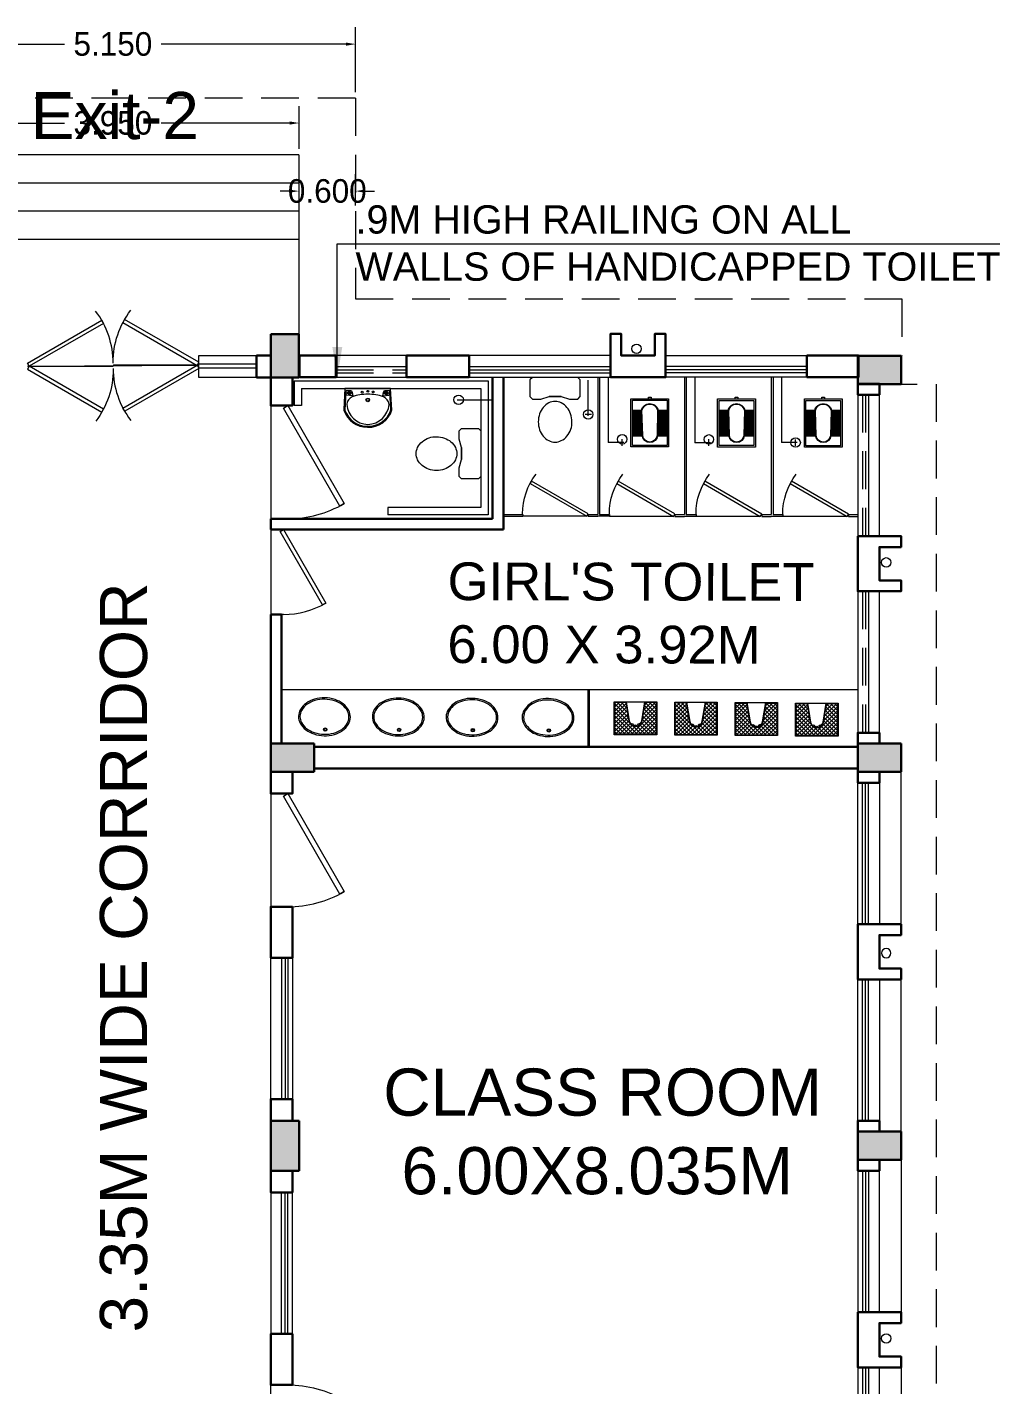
# Model space of a CAD drawing. Header units: millimetres. Extents: x 3614 to 12428, y -844 to 6844.
# Drawn here: x 5930.35 to 5940.67, y -308.8 to -294.41 of the extents above; entities that cross this region are included whole.
import ezdxf

# ---------------------------------------------------------------- set-up
doc = ezdxf.new("R2010")
doc.units = ezdxf.units.MM
doc.header["$LTSCALE"] = 40
doc.header["$MEASUREMENT"] = 0
doc.header["$PDMODE"] = 32
doc.header["$PDSIZE"] = 0.02
doc.linetypes.add('DASHED', pattern=[0.75, 0.5, -0.25])
doc.layers.get('0').update_dxf_attribs({"linetype": 'CONTINUOUS', "lineweight": 20})
doc.layers.get('Defpoints').update_dxf_attribs({"linetype": 'CONTINUOUS', "lineweight": 20})
for name, color, linetype, lineweight in [('CLL LEV.', 15, 'CONTINUOUS', 18), ('Column', 252, 'CONTINUOUS', 30), ('Column Hatch', 253, 'CONTINUOUS', 13), ('CUBICAL TOILET', 160, 'CONTINUOUS', 15), ('Dim', 220, 'CONTINUOUS', 15), ('Door', 54, 'CONTINUOUS', 18), ('Fixture', 44, 'CONTINUOUS', 15), ('Furniture', 13, 'CONTINUOUS', 15), ('Hidden', 30, 'DASHED', 18), ('Railing', 23, 'CONTINUOUS', 18), ('Stair', 1, 'CONTINUOUS', 15), ('TEXT', 7, 'CONTINUOUS', 20), ('Ventilator', 6, 'DASHED', 18), ('Wall', 7, 'CONTINUOUS', 30), ('Window', 150, 'CONTINUOUS', 15), ('Window-Wall', 7, 'CONTINUOUS', 18)]:
    doc.layers.add(name, color=color, linetype=linetype, lineweight=lineweight)
doc.styles.add('L120', font='simplex.shx', dxfattribs={"height": 1})
doc.styles.get("Standard").update_dxf_attribs({"font": 'txt.shx', "height": 0.03937})
doc.styles.add('Tabrej', font='GOTHIC.TTF')
doc.styles.add('Tabrej.', font='GOTHIC.TTF', dxfattribs={"height": 1})
doc.dimstyles.new('DIMEN', dxfattribs={"dimtxt": 0.2, "dimasz": 0.25, "dimexe": 0.18, "dimexo": 0.0625, "dimgap": 0.09, "dimtad": 0, "dimdec": 3, "dimzin": 0, "dimdsep": 46, "dimtxsty": 'Tabrej', "dimcen": 0, "dimclrd": 256, "dimclre": 256, "dimclrt": 7, "dimadec": 0, "dimazin": 0, "dimtfac": 1, "dimtdec": 3, "dimtofl": 0, "dimtmove": 0, "dimatfit": 1, "dimfxl": 0, "dimtolj": 1, "dimtzin": 0, "dimlwd": -1, "dimlwe": -1, "dimarcsym": 0})
doc.dimstyles.get("Standard").update_dxf_attribs({"dimtxt": 0.18, "dimasz": 0.18, "dimexe": 0.18, "dimexo": 0.0625, "dimgap": 0.09, "dimtad": 0, "dimtih": 1, "dimtoh": 1, "dimdec": 4, "dimzin": 0, "dimdsep": 46, "dimtxsty": 'Standard', "dimcen": 0.09, "dimadec": 0, "dimazin": 0, "dimtfac": 1, "dimtdec": 4, "dimtofl": 0, "dimtmove": 0, "dimatfit": 3, "dimfxl": 0, "dimtolj": 1, "dimtzin": 0, "dimarcsym": 0})

# ---------------------------------------------------------------- blocks, each defined once
blk = doc.blocks.new('*X5')
at = {"color": 0}
for p, q in [((705, 323), (943, 561)), ((705, 365), (900, 561)), ((705, 408), (858, 561)), ((705, 450), (815, 561)), ((705, 493), (773, 561)), ((705, 535), (730, 561)), ((848, 383), (705, 526)), ((842, 346), (705, 483)), ((835, 310), (705, 441)), ((705, 280), (858, 434)), ((854, 419), (712, 561)), ((866, 449), (755, 561)), ((888, 469), (797, 561)), ((921, 479), (839, 561)), ((1145, 298), (882, 561)), ((899, 474), (985, 561)), ((1145, 340), (924, 561)), ((944, 477), (1027, 561)), ((1145, 383), (967, 561)), ((971, 462), (1070, 561)), ((990, 438), (1112, 561)), ((998, 404), (1145, 551)), ((1004, 368), (1145, 508)), ((1145, 425), (1009, 561)), ((1011, 332), (1145, 466)), ((1145, 467), (1051, 561)), ((1145, 510), (1094, 561)), ((1145, 552), (1136, 561)), ((829, 274), (705, 398)), ((705, 238), (847, 381)), ((823, 237), (705, 356)), ((798, 221), (705, 314)), ((730, 221), (839, 330)), ((1145, 255), (999, 401)), ((1137, 221), (1007, 350)), ((1095, 221), (1016, 299)), ((1017, 295), (1145, 423)), ((1023, 259), (1145, 381)), ((1029, 223), (1145, 339)), ((1069, 221), (1145, 296)), ((755, 221), (705, 271)), ((713, 221), (705, 229)), ((772, 221), (830, 279)), ((815, 221), (822, 228)), ((1052, 221), (1024, 248)), ((1112, 221), (1145, 254))]:
    blk.add_line(p, q, dxfattribs=at)
blk = doc.blocks.new('RSA CL7')
blk.add_lwpolyline([(8.86, 0), (-8.86, 0), (-8.86, -13.78), (-3.94, -13.78), (3.94, -13.78), (8.86, -13.78)], close=True)
blk.add_lwpolyline([(-4.1, -13.58), (-2.78, -5.72, -0.835943), (2.8, -5.76), (4.1, -13.58), (8.66, -13.58), (8.66, -0.2), (-8.66, -0.2), (-8.66, -13.58)], format="xyb", close=True)
blk.add_lwpolyline([(-3.94, -13.78), (-2.59, -5.75, -0.835548), (2.61, -5.79), (3.94, -13.78)], format="xyb")
for centre, start, end in [((-1.41, -4.14), 207.2135, 40.9564), ((-0.03, -3.6), 185.8999, 355.8249), ((1.47, -4.14), 140.9962, 329.3468)]:
    blk.add_arc(centre, 0.493, start, end)
at = {"xscale": 0.0393714285714286, "yscale": 0.0393714285714286, "zscale": 0.0393714285714286}
blk.add_blockref('*X5', (-36.41, -22.27), dxfattribs=at)
blk = doc.blocks.new('COLUMN 546')
at = {"layer": 'Column Hatch'}
h = blk.add_hatch(color=0, dxfattribs=at)
h.dxf.hatch_style = 1
h.paths.add_polyline_path([(0, 0), (0.3, 0), (0.3, 0.46), (0, 0.46)])
at = {"layer": 'Column'}
for p, q in [((0.3, 0.46), (0, 0.46)), ((0, 0.46), (0, 0)), ((0.3, 0), (0.3, 0.46)), ((0, 0), (0.3, 0))]:
    blk.add_line(p, q, dxfattribs=at)
blk = doc.blocks.new('RSA BASIN 2')
for points in [[(10.67, -8.12, 0.12976), (9.97, -5.22, 0.106426), (7.61, -2.47, 0.084431), (4.27, -0.72, 0.073534), (0, 0, 0.073534), (-4.29, -0.55, 0.084431), (-7.7, -2.16, 0.106426), (-10.17, -4.82, 0.12976), (-10.98, -7.69, 0.12976), (-10.28, -10.59, 0.106426), (-7.92, -13.34, 0.084431), (-4.58, -15.09, 0.073534), (-0.31, -15.81, 0.073534), (3.98, -15.26, 0.084431), (7.39, -13.64, 0.106426), (9.85, -10.99, 0.12976)], [(10.08, -7.9, 0.119977), (9.45, -5.5, 0.106426), (7.25, -2.94, 0.084431), (4.08, -1.28, 0.073534), (-0.01, -0.59, 0.073534), (-4.13, -1.12, 0.084431), (-7.36, -2.65, 0.106426), (-9.66, -5.12, 0.12976), (-10.39, -7.7, 0.009633), (-10.39, -7.9, 0.119977), (-9.76, -10.31, 0.106426), (-7.57, -12.87, 0.084431), (-4.4, -14.53, 0.073534), (-0.3, -15.22, 0.073534), (3.82, -14.69, 0.084431), (7.05, -13.16, 0.106426), (9.35, -10.69, 0.12976), (10.08, -8.11, 0.009633)]]:
    blk.add_lwpolyline(points, format="xyb", close=True)
for radius in [0.7, 0.479]:
    blk.add_circle((-0.47, -2.53), radius)
blk = doc.blocks.new('Door - Left Hung 36 in.')
at = {"layer": 'Door'}
blk.add_line((0.75, -1.3), (35.93, -1.3), dxfattribs=at)
blk.add_lwpolyline([(0.75, -1.3), (0, 0), (31.18, 18), (31.93, 16.7)], close=True, dxfattribs=at)
blk.add_arc((0, 0), 36, 0, 37.3101, dxfattribs=at)
blk = doc.blocks.new('SHAFT2')
at = {"layer": 'Fixture'}
blk.add_circle((0.302, 0.307), 0.05, dxfattribs=at)
at = {"layer": 'Wall'}
blk.add_lwpolyline([(0, 0.585), (0.46, 0.585), (0.46, 0.47), (0.23, 0.47), (0.23, 0.115), (0.46, 0.115), (0.46, 0), (0, 0), (0, 0.585)], dxfattribs=at)
blk = doc.blocks.new('WINDOW 1')
at = {"layer": 'CLL LEV.'}
for p, q in [((-0.115, -0.23), (-0.115, -0.46)), ((1.615, -0.23), (1.615, -0.46)), ((-0.115, -0.46), (1.615, -0.46))]:
    blk.add_line(p, q, dxfattribs=at)
at = {"layer": 'Window'}
for p, q in [((0, -0.051), (1.5, -0.051)), ((0, -0.081), (1.5, -0.081))]:
    blk.add_line(p, q, dxfattribs=at)
at = {"layer": 'Window-Wall'}
for p, q in [((0, 0), (1.5, 0)), ((0, -0.23), (0, 0)), ((1.5, 0), (1.5, -0.23)), ((0, -0.115), (1.5, -0.115)), ((1.5, -0.23), (0, -0.23))]:
    blk.add_line(p, q, dxfattribs=at)
blk = doc.blocks.new('VENT 2')
at = {"layer": 'Ventilator', "linetype": 'Continuous', "ltscale": 0.02}
for p, q in [((0, 0.182), (1.5, 0.182)), ((0, 0.152), (1.5, 0.152))]:
    blk.add_line(p, q, dxfattribs=at)
at = {"layer": 'Window-Wall'}
for p, q in [((0, 0.23), (1.5, 0.23)), ((0, 0), (0, 0.23)), ((1.5, 0.23), (1.5, 0)), ((0, 0.115), (1.5, 0.115)), ((1.5, 0), (0, 0))]:
    blk.add_line(p, q, dxfattribs=at)
blk = doc.blocks.new('*U18')
for p, q in [((0, 0), (0, -6)), ((40, 0), (40, -6))]:
    blk.add_line(p, q)
blk.add_lwpolyline([(0, 0), (34.64, 20), (35.52, 18.48), (0.87, -1.52)], close=True)
blk.add_arc((0, 0), 40, 0, 30)
blk = doc.blocks.new('DOOR1')
at = {"layer": 'Door'}
blk.add_line((0, 0), (1.2, 0), dxfattribs=at)
at = {"layer": 'Door', "xscale": 0.0300000000000013, "yscale": 0.0300000000000013, "zscale": 0.0300000000000013}
blk.add_blockref('*U18', (0, 0.18), dxfattribs=at)
blk = doc.blocks.new('RSA CL6')
for p, q in [((5.51, 3.48), (5.51, 7.28)), ((5.91, 3.47), (5.91, 7.28)), ((6.3, 3.46), (6.3, 7.28)), ((6.69, 3.45), (6.69, 7.28)), ((7.09, 3.44), (7.09, 7.28)), ((7.48, 3.43), (7.48, 7.28)), ((7.87, 3.42), (7.87, 7.28)), ((8.27, 3.41), (8.27, 7.28)), ((8.66, 3.4), (8.66, 7.28)), ((9.06, 3.39), (9.06, 7.28)), ((9.45, 3.38), (9.45, 7.28)), ((9.84, 3.37), (9.84, 7.28)), ((10.24, 3.36), (10.24, 7.28)), ((10.63, 3.35), (10.63, 7.28)), ((11.02, 3.34), (11.02, 7.28)), ((11.42, 3.33), (11.42, 7.28)), ((11.81, 3.32), (11.81, 7.28)), ((12.2, 3.31), (12.2, 7.28)), ((12.6, 3.31), (12.6, 7.28)), ((12.99, 3.3), (12.99, 7.28)), ((13.39, 3.29), (13.39, 7.28)), ((13.78, 3.28), (13.78, 7.28)), ((14.17, 3.27), (14.17, 7.28)), ((14.57, 3.26), (14.57, 7.28)), ((14.96, 3.25), (14.96, 7.28)), ((15.35, 3.24), (15.35, 7.28)), ((15.75, 3.23), (15.75, 7.28)), ((16.14, 3.22), (16.14, 7.28)), ((16.14, 7.28), (16.14, 3.22)), ((5.51, -7.28), (5.51, -3.47)), ((5.91, -7.28), (5.91, -3.45)), ((6.3, -7.28), (6.3, -3.44)), ((6.69, -7.28), (6.69, -3.43)), ((7.09, -7.28), (7.09, -3.42)), ((7.48, -7.28), (7.48, -3.41)), ((7.87, -7.28), (7.87, -3.4)), ((8.27, -7.28), (8.27, -3.39)), ((8.66, -7.28), (8.66, -3.38)), ((9.06, -7.28), (9.06, -3.37)), ((9.45, -7.28), (9.45, -3.36)), ((9.84, -7.28), (9.84, -3.34)), ((10.24, -7.28), (10.24, -3.33)), ((10.63, -7.28), (10.63, -3.32)), ((11.02, -7.28), (11.02, -3.31)), ((11.42, -7.28), (11.42, -3.3)), ((11.81, -7.28), (11.81, -3.29)), ((12.2, -7.28), (12.2, -3.28)), ((12.6, -7.28), (12.6, -3.27)), ((12.99, -7.28), (12.99, -3.26)), ((13.39, -7.28), (13.39, -3.24)), ((13.78, -7.28), (13.78, -3.23)), ((14.17, -7.28), (14.17, -3.22)), ((14.57, -7.28), (14.57, -3.21)), ((14.96, -7.28), (14.96, -3.2)), ((15.35, -7.28), (15.35, -3.19)), ((15.75, -7.28), (15.75, -3.18)), ((16.14, -3.17), (16.14, -7.28)), ((16.14, -7.28), (16.14, -3.17))]:
    blk.add_line(p, q)
for points in [[(0.79, 7.87), (20.87, 7.87), (20.87, -7.87), (0.79, -7.87)], [(1.38, 7.28), (20.28, 7.28), (20.28, -7.28), (1.38, -7.28)]]:
    blk.add_lwpolyline(points, close=True)
blk.add_lwpolyline([(0.79, -0.59), (0, -0.59), (0, 0.59), (0.79, 0.59)])
for points in [[(5.51, 3.48), (16.14, 3.22, -0.899983), (16.14, -3.17), (5.54, -3.47, -0.799392)], [(5.53, 3.28), (16.13, 3.02, -0.897689), (16.12, -2.97), (5.56, -3.27, -0.793494), (5.53, 3.28)]]:
    blk.add_lwpolyline(points, format="xyb", close=True)
blk = doc.blocks.new('ENGLISH SHEET')
at = {"layer": 'Fixture'}
for p, q in [((4663.798, 251.204), (4663.773, 251.179)), ((4663.773, 251.179), (4663.773, 250.696)), ((4663.976, 251.204), (4663.798, 251.204)), ((4664.002, 251.179), (4663.976, 251.204)), ((4664.002, 251.09), (4664.002, 251.179)), ((4663.976, 251.001), (4664.002, 251.09)), ((4663.976, 250.874), (4663.976, 251.001)), ((4663.976, 251.001), (4663.976, 250.874)), ((4664.002, 250.785), (4663.976, 250.874)), ((4663.773, 250.696), (4663.798, 250.67)), ((4663.798, 250.67), (4663.976, 250.67)), ((4663.976, 250.67), (4664.002, 250.696)), ((4664.002, 250.696), (4664.002, 250.785))]:
    blk.add_line(p, q, dxfattribs=at)
blk.add_lwpolyline([(4664.459, 250.937, 0.117036), (4664.443, 251.003, 0.104338), (4664.396, 251.063, 0.09029), (4664.321, 251.105, 0.09898), (4664.243, 251.115, 0.08237), (4664.159, 251.101, 0.09029), (4664.09, 251.063, 0.104338), (4664.043, 251.003, 0.117036), (4664.027, 250.937, 0.117036), (4664.043, 250.871, 0.104338), (4664.09, 250.811, 0.09029), (4664.159, 250.773, 0.08237), (4664.243, 250.759, 0.08237), (4664.327, 250.773, 0.09029), (4664.396, 250.811, 0.104338), (4664.443, 250.871, 0.117036)], format="xyb", close=True, dxfattribs=at)
blk = doc.blocks.new('RSA BASIN 9')
for points in [[(-0.1, -16.2, 0.340881), (10.04, -9, 0.074195), (10.06, -8.89), (9.53, 0), (-9.54, 0), (-10.02, -8.77, 0.082611), (-9.96, -9.15, 0.330812), (-0.1, -16.2)], [(0, -15.03, 0.391482), (8.86, -6.67, 0.252869), (6.53, -3.51, 0.087242), (0.02, -2.46, 0.079484), (-6.53, -3.51, 0.2542), (-8.82, -6.67, 0.39026), (0, -15.03)], [(-8.57, -1.96, -0.907437), (-8.45, -1.81), (-7.52, -2.57, -0.907437), (-7.64, -2.72)], [(-8.2, -1.64, -0.907437), (-8.07, -1.49), (-7.14, -2.25, -0.907437), (-7.27, -2.4)], [(-7.82, -1.32, -0.907437), (-7.7, -1.17), (-6.77, -1.93, -0.907437), (-6.89, -2.08)], [(7.82, -1.32, 0.907437), (7.7, -1.17), (6.77, -1.93, 0.907437), (6.89, -2.08)], [(8.2, -1.64, 0.907437), (8.07, -1.49), (7.14, -2.25, 0.907437), (7.27, -2.4)], [(8.57, -1.96, 0.907437), (8.45, -1.81), (7.52, -2.57, 0.907437), (7.64, -2.72)]]:
    blk.add_lwpolyline(points, format="xyb", close=True)
for points in [[(-5.93, -3.31), (-6.16, -2.95, -0.183787), (-6.22, -2.68, 0.126662), (-6.25, -2.43), (-6.59, -1.44, 0.35453), (-7.05, -0.98), (-8.75, -0.98, 0.414214), (-9.14, -1.37), (-9.56, -9.09, 0.329849), (-0.07, -15.81, 0.338736), (9.65, -8.94, 0.075632), (9.66, -8.82), (9.14, -1.37, 0.414214), (8.75, -0.98), (7.05, -0.98, 0.35453), (6.59, -1.44), (6.25, -2.43, 0.126662), (6.22, -2.68, -0.183787), (6.16, -2.95), (5.93, -3.31)], [(-6.18, -3.39), (-6.24, -3.29, 0.220542), (-6.52, -3.11), (-8.75, -2.78, -0.361119), (-9.19, -2.35)], [(6.18, -3.39), (6.24, -3.29, -0.220542), (6.52, -3.11), (8.75, -2.78, 0.358803), (9.21, -2.33, 0.358803)]]:
    blk.add_lwpolyline(points, format="xyb")
for centre, radius in [((-2.35, -1.56), 0.399), ((0, -4.82), 0.771), ((0, -4.82), 0.602), ((0, -1.23), 0.399), ((2.28, -1.51), 0.399)]:
    blk.add_circle(centre, radius)
blk = doc.blocks.new('COLM 530')
at = {"layer": 'Column Hatch'}
h = blk.add_hatch(color=0, dxfattribs=at)
h.dxf.hatch_style = 1
h.paths.add_polyline_path([(5443.518, -633.795), (5443.218, -633.795), (5443.218, -634.325), (5443.518, -634.325)])
at = {"layer": 'Column'}
for p, q in [((5443.518, -633.795), (5443.218, -633.795)), ((5443.218, -633.795), (5443.218, -634.325)), ((5443.518, -634.325), (5443.518, -633.795)), ((5443.218, -634.325), (5443.518, -634.325))]:
    blk.add_line(p, q, dxfattribs=at)
blk = doc.blocks.new('*D592')
at = {"layer": 'Defpoints', "color": 0, "ltscale": 0.05, "transparency": 16777216}
for p in [(5933.835, -294.586), (5928.685, -295.159), (5933.835, -295.159)]:
    blk.add_point(p, dxfattribs=at)
at = {"layer": 'Dim', "ltscale": 0.05, "transparency": 16777216}
for p, q in [((5928.685, -295.097), (5928.685, -294.406)), ((5933.835, -295.096), (5933.835, -294.406)), ((5928.785, -294.586), (5930.748, -294.586)), ((5933.735, -294.586), (5931.771, -294.586))]:
    blk.add_line(p, q, dxfattribs=at)
for points in [[(5928.785, -294.57), (5928.785, -294.603), (5928.685, -294.586)], [(5933.735, -294.57), (5933.735, -294.603), (5933.835, -294.586)]]:
    blk.add_solid(points, dxfattribs=at)
at = {"layer": 'Dim', "color": 7, "ltscale": 0.05, "transparency": 16777216, "insert": (5931.26, -294.586), "char_height": 0.25, "attachment_point": 5, "style": 'Tabrej'}
blk.add_mtext('\\A1;5.150', dxfattribs=at)
blk = doc.blocks.new('*D593')
at = {"layer": 'Defpoints', "color": 0, "ltscale": 0.05, "transparency": 16777216}
for p in [(5933.235, -295.423), (5929.285, -295.759), (5933.235, -295.759)]:
    blk.add_point(p, dxfattribs=at)
at = {"layer": 'Dim', "ltscale": 0.05, "transparency": 16777216}
for p, q in [((5929.285, -295.697), (5929.285, -295.243)), ((5933.235, -295.696), (5933.235, -295.243)), ((5929.385, -295.423), (5930.748, -295.423)), ((5933.135, -295.423), (5931.772, -295.423))]:
    blk.add_line(p, q, dxfattribs=at)
for points in [[(5929.385, -295.406), (5929.385, -295.44), (5929.285, -295.423)], [(5933.135, -295.406), (5933.135, -295.44), (5933.235, -295.423)]]:
    blk.add_solid(points, dxfattribs=at)
at = {"layer": 'Dim', "color": 7, "ltscale": 0.05, "transparency": 16777216, "insert": (5931.26, -295.423), "char_height": 0.25, "attachment_point": 5, "style": 'Tabrej'}
blk.add_mtext('\\A1;3.950', dxfattribs=at)
blk = doc.blocks.new('*D595')
at = {"layer": 'Defpoints', "color": 0, "ltscale": 0.05, "transparency": 16777216}
for p in [(5933.835, -296.145), (5933.235, -296.359), (5933.835, -296.359)]:
    blk.add_point(p, dxfattribs=at)
at = {"layer": 'Dim', "ltscale": 0.05, "transparency": 16777216}
for p, q in [((5933.235, -296.297), (5933.235, -295.965)), ((5933.835, -296.297), (5933.835, -295.965)), ((5933.135, -296.145), (5933.035, -296.145)), ((5933.935, -296.145), (5934.035, -296.145))]:
    blk.add_line(p, q, dxfattribs=at)
for points in [[(5933.135, -296.129), (5933.135, -296.162), (5933.235, -296.145)], [(5933.935, -296.129), (5933.935, -296.162), (5933.835, -296.145)]]:
    blk.add_solid(points, dxfattribs=at)
at = {"layer": 'Dim', "color": 7, "ltscale": 0.05, "transparency": 16777216, "insert": (5933.535, -296.145), "char_height": 0.25, "attachment_point": 5, "style": 'Tabrej'}
blk.add_mtext('\\A1;0.600', dxfattribs=at)
blk = doc.blocks.new('NEW BILDING')
at = {"layer": 'CLL LEV.'}
for p, q in [((5453.3278, -271.6911), (5453.5578, -271.6911)), ((5453.3278, -272.0461), (5453.5578, -272.0461))]:
    blk.add_line(p, q, dxfattribs=at)
at = {"layer": 'CUBICAL TOILET', "ltscale": 0.01}
for p, q in [((5450.3378, -269.8903), (5450.3378, -271.3455)), ((5450.3578, -269.8903), (5450.3578, -271.3455)), ((5451.2578, -269.8907), (5451.2578, -271.346)), ((5451.2778, -269.8907), (5451.2778, -271.346)), ((5452.1778, -269.8911), (5452.1778, -271.3464)), ((5452.1978, -269.8911), (5452.1978, -271.3464)), ((5449.3376, -271.3455), (5449.5424, -271.3455)), ((5449.3376, -271.3655), (5449.5424, -271.3655)), ((5449.5424, -271.3455), (5449.5424, -271.3655)), ((5450.2378, -271.3455), (5450.3378, -271.3455)), ((5450.2378, -271.3455), (5450.2378, -271.3655)), ((5450.2378, -271.3655), (5450.3378, -271.3655)), ((5450.4614, -271.3655), (5450.3378, -271.3655)), ((5450.3578, -271.3455), (5450.4614, -271.3455)), ((5450.4614, -271.3455), (5450.4614, -271.3655)), ((5451.1578, -271.346), (5451.2578, -271.346)), ((5451.1578, -271.346), (5451.1578, -271.366)), ((5451.1578, -271.366), (5451.2578, -271.366)), ((5451.3814, -271.366), (5451.2578, -271.366)), ((5451.2778, -271.346), (5451.3814, -271.346)), ((5451.3814, -271.346), (5451.3814, -271.366)), ((5452.0778, -271.3464), (5452.1778, -271.3464)), ((5452.0778, -271.3464), (5452.0778, -271.3664)), ((5452.0778, -271.3664), (5452.1778, -271.3664)), ((5452.3014, -271.3664), (5452.1778, -271.3664)), ((5452.1978, -271.3464), (5452.3014, -271.3464)), ((5452.3014, -271.3464), (5452.3014, -271.3664)), ((5452.9978, -271.3464), (5453.0978, -271.3464)), ((5452.9978, -271.3464), (5452.9978, -271.3664)), ((5452.9978, -271.3664), (5453.0978, -271.3664))]:
    blk.add_line(p, q, dxfattribs=at)
at = {"layer": 'CUBICAL TOILET', "ltscale": 0.05}
blk.add_lwpolyline([(5450.2353, -273.2016), (5450.2457, -273.2016), (5450.2457, -273.8111), (5450.2353, -273.8111)], close=True, dxfattribs=at)
at = {"layer": 'Door'}
blk.add_line((5446.106, -269.7648), (5444.2865, -269.7753), dxfattribs=at)
at = {"layer": 'Fixture', "ltscale": 0.05}
blk.add_line((5446.9829, -273.2033), (5453.0978, -273.2033), dxfattribs=at)
at = {"layer": 'Furniture', "ltscale": 0.05}
for p, q in [((5450.237, -270.3013), (5450.2371, -269.9228)), ((5450.4478, -269.8916), (5450.4479, -270.5843)), ((5451.3678, -269.892), (5451.3679, -270.5847)), ((5452.2878, -269.8911), (5452.2879, -270.5839)), ((5448.8464, -270.1299), (5449.2249, -270.1298)), ((5450.2712, -270.2854), (5450.2029, -270.2854)), ((5450.6137, -270.5843), (5450.4479, -270.5843)), ((5450.5979, -270.6172), (5450.5979, -270.5488)), ((5451.5337, -270.5847), (5451.3679, -270.5847)), ((5451.5179, -270.6176), (5451.5179, -270.5493)), ((5452.4537, -270.5839), (5452.2879, -270.5839)), ((5452.4379, -270.618), (5452.4379, -270.5497))]:
    blk.add_line(p, q, dxfattribs=at)
for centre in [(5448.8622, -270.1299), (5450.237, -270.2854), (5450.5979, -270.5493), (5451.5179, -270.5497), (5452.4379, -270.5839)]:
    blk.add_circle(centre, 0.05, dxfattribs=at)
at = {"layer": 'Hidden', "ltscale": 0.02}
for p, q in [((5447.7678, -266.9311), (5442.6178, -266.9311)), ((5447.7678, -266.9311), (5447.7678, -269.0611)), ((5447.7678, -269.0611), (5453.5647, -269.0611)), ((5453.5647, -269.0611), (5453.5647, -269.6632)), ((5453.3278, -269.9632), (5453.9278, -269.9632)), ((5453.9278, -269.9632), (5453.9278, -282.3061))]:
    blk.add_line(p, q, dxfattribs=at)
at = {"layer": 'Railing', "ltscale": 0.05}
for p, q in [((5447.1156, -269.9285), (5449.177, -269.9288)), ((5447.1156, -269.9285), (5447.1156, -270.1906)), ((5449.177, -269.9288), (5449.177, -271.3515)), ((5447.1956, -270.0085), (5449.097, -270.0088)), ((5447.1956, -270.0085), (5447.1956, -270.1906)), ((5449.097, -270.0088), (5449.097, -271.2715)), ((5447.1956, -270.1906), (5447.1156, -270.1906)), ((5449.097, -271.2715), (5448.1099, -271.2715)), ((5448.1099, -271.2715), (5448.1099, -271.3515)), ((5449.177, -271.3515), (5448.1099, -271.3515))]:
    blk.add_line(p, q, dxfattribs=at)
at = {"layer": 'Stair', "ltscale": 0.05}
for p, q in [((5447.1678, -267.5311), (5443.2178, -267.5311)), ((5447.1678, -267.5311), (5447.1678, -269.5011)), ((5447.1678, -267.8311), (5443.2178, -267.8311)), ((5447.1678, -268.1311), (5443.2178, -268.1311)), ((5447.1678, -268.4311), (5443.2178, -268.4311))]:
    blk.add_line(p, q, dxfattribs=at)
at = {"layer": 'Ventilator', "ltscale": 0.02}
for p, q in [((5447.5597, -269.8132), (5448.3097, -269.8132)), ((5447.5597, -269.8432), (5448.3097, -269.8432)), ((5453.1488, -270.0761), (5453.1488, -271.5761)), ((5453.1788, -270.0761), (5453.1788, -271.5761)), ((5453.1488, -272.1611), (5453.1488, -273.6611)), ((5453.1788, -272.1611), (5453.1788, -273.6611))]:
    blk.add_line(p, q, dxfattribs=at)
at = {"layer": 'Wall', "ltscale": 0.05}
for p, q in [((5449.2226, -271.3915), (5449.2228, -269.8927)), ((5449.3375, -271.5065), (5449.3378, -269.8928)), ((5446.8678, -271.3911), (5449.2226, -271.3915)), ((5446.8678, -271.3911), (5446.8678, -271.5061)), ((5446.8678, -271.5061), (5449.3375, -271.5065)), ((5446.8678, -273.7761), (5446.868, -272.4061)), ((5446.868, -272.4061), (5446.983, -272.4061)), ((5446.9828, -273.7766), (5446.983, -272.4061))]:
    blk.add_line(p, q, dxfattribs=at)
at = {"layer": 'Wall'}
for p, q in [((5453.0978, -273.8111), (5447.3278, -273.8111)), ((5453.0978, -274.0411), (5447.3278, -274.0411))]:
    blk.add_line(p, q, dxfattribs=at)
at = {"layer": 'Wall', "ltscale": 0.05}
blk.add_lwpolyline([(5446.7178, -269.8932), (5446.8678, -269.8932), (5446.8678, -269.6611), (5446.7178, -269.6611), (5446.7178, -269.8932)], dxfattribs=at)
for points in [[(5447.5597, -269.6611), (5447.1747, -269.6611), (5447.1747, -269.8911), (5447.5597, -269.8911)], [(5448.3097, -269.8911), (5448.9722, -269.8911), (5448.9722, -269.6615), (5448.3097, -269.6615)], [(5452.5572, -269.8915), (5453.1047, -269.8915), (5453.1047, -269.6611), (5452.5572, -269.6611)]]:
    blk.add_lwpolyline(points, close=True, dxfattribs=at)
at = {"layer": 'Wall'}
for points in [[(5447.0978, -269.8932), (5446.8678, -269.8932), (5446.8678, -270.1911), (5447.0978, -270.1911), (5447.0978, -269.8932)], [(5453.3278, -269.9611), (5453.3278, -270.0761), (5453.0978, -270.0761), (5453.0978, -269.9611), (5453.3278, -269.9611)], [(5453.3278, -270.0761), (5453.3278, -269.9611), (5453.0978, -269.9611), (5453.0978, -270.0761), (5453.3278, -270.0761)], [(5453.3278, -273.7761), (5453.3278, -273.6611), (5453.0978, -273.6611), (5453.0978, -273.7761), (5453.3278, -273.7761)], [(5447.0978, -274.0761), (5446.8678, -274.0761), (5446.8678, -274.3061), (5447.0978, -274.3061), (5447.0978, -274.0761)], [(5453.3278, -274.0761), (5453.3278, -274.1911), (5453.0978, -274.1911), (5453.0978, -274.0761), (5453.3278, -274.0761)], [(5447.0978, -275.5061), (5446.8678, -275.5061), (5446.8678, -276.0461), (5447.0978, -276.0461), (5447.0978, -275.5061)], [(5447.0978, -277.5461), (5446.8678, -277.5461), (5446.8678, -277.7761), (5447.0978, -277.7761), (5447.0978, -277.5461)], [(5453.3278, -277.8911), (5453.3278, -277.7761), (5453.0978, -277.7761), (5453.0978, -277.8911), (5453.3278, -277.8911)], [(5453.3278, -277.7761), (5453.3278, -277.8911), (5453.0978, -277.8911), (5453.0978, -277.7761), (5453.3278, -277.7761)], [(5447.0978, -278.5361), (5446.8678, -278.5361), (5446.8678, -278.3061), (5447.0978, -278.3061), (5447.0978, -278.5361)], [(5453.3278, -278.1911), (5453.3278, -278.3061), (5453.0978, -278.3061), (5453.0978, -278.1911), (5453.3278, -278.1911)], [(5453.3278, -278.3061), (5453.3278, -278.1911), (5453.0978, -278.1911), (5453.0978, -278.3061), (5453.3278, -278.3061)], [(5447.0978, -280.5761), (5446.8678, -280.5761), (5446.8678, -280.0361), (5447.0978, -280.0361), (5447.0978, -280.5761)]]:
    blk.add_lwpolyline(points, dxfattribs=at)
at = {"layer": 'Window', "ltscale": 0.05}
for p, q in [((5446.1058, -269.75), (5446.7178, -269.75)), ((5446.1058, -269.7918), (5446.7178, -269.7918))]:
    blk.add_line(p, q, dxfattribs=at)
at = {"layer": 'Window-Wall'}
for p, q in [((5448.3097, -269.6611), (5447.5597, -269.6611)), ((5447.5597, -269.7761), (5448.3097, -269.7761)), ((5447.5597, -269.8911), (5448.3097, -269.8911)), ((5453.0978, -270.0761), (5453.0978, -271.5761)), ((5453.3278, -270.0761), (5453.0978, -270.0761)), ((5453.2128, -270.0761), (5453.2128, -271.5761)), ((5453.3278, -271.5761), (5453.3278, -270.0761)), ((5453.0978, -271.5761), (5453.3278, -271.5761)), ((5453.0978, -272.1611), (5453.0978, -273.6611)), ((5453.3278, -272.1611), (5453.0978, -272.1611)), ((5453.2128, -272.1611), (5453.2128, -273.6611)), ((5453.3278, -273.6611), (5453.3278, -272.1611)), ((5453.0978, -273.6611), (5453.3278, -273.6611))]:
    blk.add_line(p, q, dxfattribs=at)
at = {"layer": 'Window-Wall', "ltscale": 0.05}
blk.add_lwpolyline([(5446.7178, -269.8932), (5446.1058, -269.8932), (5446.1058, -269.6611), (5446.7178, -269.6611)], close=True, dxfattribs=at)
at = {"color": 7, "extrusion": (0, 0, -1), "xscale": -1, "zscale": -1}
blk.add_blockref('COLUMN 546', (-5446.8678, -269.8932), dxfattribs=at)
at = {"linetype": 'ByBlock', "extrusion": (0, 0, -1), "xscale": -1, "zscale": -1, "rotation": 270}
blk.add_blockref('SHAFT2', (-5451.0572, -269.8915), dxfattribs=at)
at = {"color": 7, "extrusion": (0, 0, -1), "xscale": -1, "zscale": -1, "rotation": 90}
blk.add_blockref('COLUMN 546', (-5453.0978, -269.6632), dxfattribs=at)
at = {"extrusion": (0, 0, -1), "xscale": -0.7500171631634013, "yscale": 0.7500171631634013, "zscale": -0.7500171631634013, "rotation": 90}
blk.add_blockref('DOOR1', (-5446.8678, -271.5061), dxfattribs=at)
at = {"linetype": 'ByBlock'}
for p in [(5453.0978, -272.1611), (5453.0978, -280.3911)]:
    blk.add_blockref('SHAFT2', p, dxfattribs=at)
at = {"color": 7, "extrusion": (0, 0, -1), "zscale": -1, "rotation": 90.00000000000001}
for p in [(-5446.8678, -274.0761), (-5453.0978, -274.0761), (-5453.0978, -278.1911)]:
    blk.add_blockref('COLUMN 546', p, dxfattribs=at)
at = {"linetype": 'ByBlock', "extrusion": (0, 0, -1), "zscale": -1, "rotation": 180}
blk.add_blockref('SHAFT2', (-5453.0978, -275.6911), dxfattribs=at)
blk.add_blockref('COLM 530', (3.65, 356.0187))
at = {"layer": 'CLL LEV.', "rotation": 90}
for p in [(5453.0978, -275.6911), (5453.0978, -277.7761)]:
    blk.add_blockref('WINDOW 1', p, dxfattribs=at)
at = {"layer": 'CLL LEV.', "extrusion": (0, 0, -1), "zscale": -1, "rotation": 270}
for p in [(-5453.0978, -278.3061), (-5453.0978, -280.3911)]:
    blk.add_blockref('WINDOW 1', p, dxfattribs=at)
at = {"layer": 'Door', "extrusion": (0, 0, -1)}
for p, xscale, yscale, zscale in [((-5444.2863, -269.7421), -0.0252777777711346, 0.0252777777711346, -0.0252777777711346), ((-5450.2378, -271.3404), 0.0193527874282769, 0.0193527874282769, -0.0193527874282769), ((-5451.1578, -271.3408), 0.0193527874282769, 0.0193527874282769, -0.0193527874282769), ((-5452.0778, -271.3413), 0.0193527874282769, 0.0193527874282769, -0.0193527874282769), ((-5452.9978, -271.3417), 0.0193527874282769, 0.0193527874282769, -0.0193527874328274)]:
    blk.add_blockref('Door - Left Hung 36 in.', p, dxfattribs=dict(at, xscale=xscale, yscale=yscale, zscale=zscale))
at = {"layer": 'Door', "xscale": -0.0252777777711346, "yscale": 0.0252777777711346, "zscale": 0.0252777777711346}
blk.add_blockref('Door - Left Hung 36 in.', (5446.1059, -269.7324), dxfattribs=at)
at = {"layer": 'Door', "xscale": -0.0252777777711346, "yscale": 0.0252777777711346, "zscale": 0.0252777777711346, "rotation": 180}
blk.add_blockref('Door - Left Hung 36 in.', (5444.2867, -269.8068), dxfattribs=at)
at = {"layer": 'Door', "extrusion": (0, 0, -1), "xscale": -0.0252777777711346, "yscale": 0.0252777777711346, "zscale": -0.0252777777711346, "rotation": 180}
blk.add_blockref('Door - Left Hung 36 in.', (-5446.1062, -269.7972), dxfattribs=at)
at = {"layer": 'Fixture', "rotation": 270}
blk.add_blockref('ENGLISH SHEET', (5198.9481, 4393.8798), dxfattribs=at)
at = {"layer": 'Fixture', "ltscale": 10000, "extrusion": (0, 0, -1), "xscale": -0.0254326166754069, "yscale": 0.0254326166754069, "zscale": -0.0254326166754069, "rotation": 0.009270144841835304}
blk.add_blockref('RSA BASIN 9', (-5447.8982, -270.0086), dxfattribs=at)
at = {"layer": 'Fixture', "extrusion": (0, 0, -1)}
for name, p, xscale, yscale, zscale, rotation in [('RSA CL6', (-5450.8904, -270.1005), -0.0253999999957461, 0.0253999999957461, -0.0253999999957461, 90), ('RSA CL6', (-5451.8104, -270.1009), -0.0253999999957461, 0.0253999999957461, -0.0253999999957461, 90), ('RSA CL6', (-5452.7304, -270.1014), -0.0253999999957461, 0.0253999999957461, -0.0253999999957461, 90), ('RSA BASIN 2', (-5447.4339, -273.6923), -0.025399999995667, 0.025399999995667, -0.025399999995667, 180), ('RSA BASIN 2', (-5448.2173, -273.695), -0.025399999995667, 0.025399999995667, -0.025399999995667, 180), ('RSA BASIN 2', (-5449.0007, -273.6977), -0.025399999995667, 0.025399999995667, -0.025399999995667, 180), ('RSA BASIN 2', (-5449.8071, -273.7005), -0.025399999995667, 0.025399999995667, -0.025399999995667, 180)]:
    blk.add_blockref(name, p, dxfattribs=dict(at, xscale=xscale, yscale=yscale, zscale=zscale, rotation=rotation))
at = {"layer": 'Fixture', "xscale": -1}
blk.add_blockref('ENGLISH SHEET', (10112.87, -521.638), dxfattribs=at)
at = {"layer": 'Fixture', "xscale": -0.0253999999948724, "yscale": 0.0253999999948724, "zscale": 0.0253999999948724, "rotation": 180}
for p in [(5450.7385, -273.6822), (5451.3799, -273.6867), (5452.0214, -273.6912), (5452.6629, -273.6957)]:
    blk.add_blockref('RSA CL7', p, dxfattribs=at)
at = {"layer": 'Wall', "extrusion": (0, 0, -1), "zscale": -1}
for name, p, rotation in [('VENT 2', (-5448.9722, -269.6615), 180), ('VENT 2', (-5446.8678, -280.0361), 90), ('DOOR1', (-5446.8678, -281.7761), 90)]:
    blk.add_blockref(name, p, dxfattribs=dict(at, rotation=rotation))
at = {"layer": 'Wall', "extrusion": (0, 0, -1), "xscale": -1, "zscale": -1, "rotation": 180}
blk.add_blockref('VENT 2', (-5452.5572, -269.6615), dxfattribs=at)
at = {"layer": 'Wall', "rotation": 270}
for name, p in [('DOOR1', (5446.8678, -270.1911)), ('DOOR1', (5446.8678, -274.3061)), ('VENT 2', (5446.8678, -276.0461))]:
    blk.add_blockref(name, p, dxfattribs=at)
at = {"layer": 'TEXT', "char_height": 0.5, "attachment_point": 1, "style": 'Tabrej.'}
for s, width, insert in [('{\\fArial|b0|i0|c0|p34; \\PExit-2 }', 1.50962, (5444.3212, -266.0321)), ('{\\fArial|b0|i0|c0|p34;CLASS ROOM\\P 6.00X8.035M}', 19.989683, (5448.0612, -277.2216))]:
    blk.add_mtext_dynamic_manual_height_columns(s, width=width, gutter_width=5, heights=[0], dxfattribs=dict(at, insert=insert))
at = {"layer": 'TEXT', "insert": (5447.7678, -268.0676), "char_height": 0.3, "width": 8.155766, "attachment_point": 1, "style": 'L120'}
blk.add_mtext('{\\fArial|b0|i0|c0|p34;.9M HIGH RAILING ON ALL \\PWALLS OF HANDICAPPED TOILET }', dxfattribs=at)
at = {"layer": 'TEXT', "insert": (5448.5897, -271.8539), "char_height": 0.4, "width": 4.832064, "attachment_point": 1, "rotation": 359.87953, "style": 'L120'}
blk.add_mtext("{\\fArial|b0|i0|c0|p34; GIRL'S TOILET\\P 6.00 X 3.92M}", dxfattribs=at)
at = {"layer": 'TEXT', "insert": (5445.0553, -280.0211), "char_height": 0.5, "attachment_point": 1, "rotation": 90, "style": 'Tabrej.'}
blk.add_mtext_dynamic_manual_height_columns('{\\fArial|b0|i0|c0|p34;3.35M WIDE CORRIDOR}', width=19.989683, gutter_width=5, heights=[0], dxfattribs=at)
at = {"layer": 'Dim'}
blk.add_leader([(5447.5744, -269.8911), (5447.5744, -268.4748), (5454.6052, -268.4748)], dimstyle='Standard', override={"dimscale": 40, "dimasz": 0.008, "dimpost": "'", "dimtxsty": 'L120', "dimarcsym": 1}, dxfattribs=at)

msp = doc.modelspace()

# ---------------------------------------------------------------- block references
at = {"layer": 'Window-Wall'}
msp.add_blockref('NEW BILDING', (486.067, -28.228), dxfattribs=at)

# ---------------------------------------------------------------- dimensions: what is measured, and where the dimension line sits
at = {"layer": 'Dim', "ltscale": 0.05}
for base, p1, p2, picture, middle in [((5933.8347, -294.5863), (5928.6848, -295.1591), (5933.8347, -295.1589), '*D592', (5931.2598, -294.5863)), ((5933.2347, -295.4229), (5929.2848, -295.7591), (5933.2347, -295.759), '*D593', (5931.2598, -295.4229))]:
    dim = msp.add_linear_dim(base=base, p1=p1, p2=p2, dimstyle='DIMEN', override={"dimtxt": 0.25, "dimasz": 0.1, "dimarcsym": 1}, dxfattribs=at)
    dim.commit()
    dim.dimension.update_dxf_attribs({"geometry": picture, "text_midpoint": middle})
dim = msp.add_linear_dim(base=(5933.8348, -296.1454), p1=(5933.2348, -296.3591), p2=(5933.8348, -296.3591), dimstyle='DIMEN', override={"dimtxt": 0.25, "dimasz": 0.1, "dimgap": 0.3, "dimarcsym": 1}, dxfattribs=at)
dim.commit()
dim.dimension.update_dxf_attribs({"geometry": '*D595', "text_midpoint": (5933.5348, -296.1454), "dimtype": 160})

doc.saveas('drawing.dxf')
